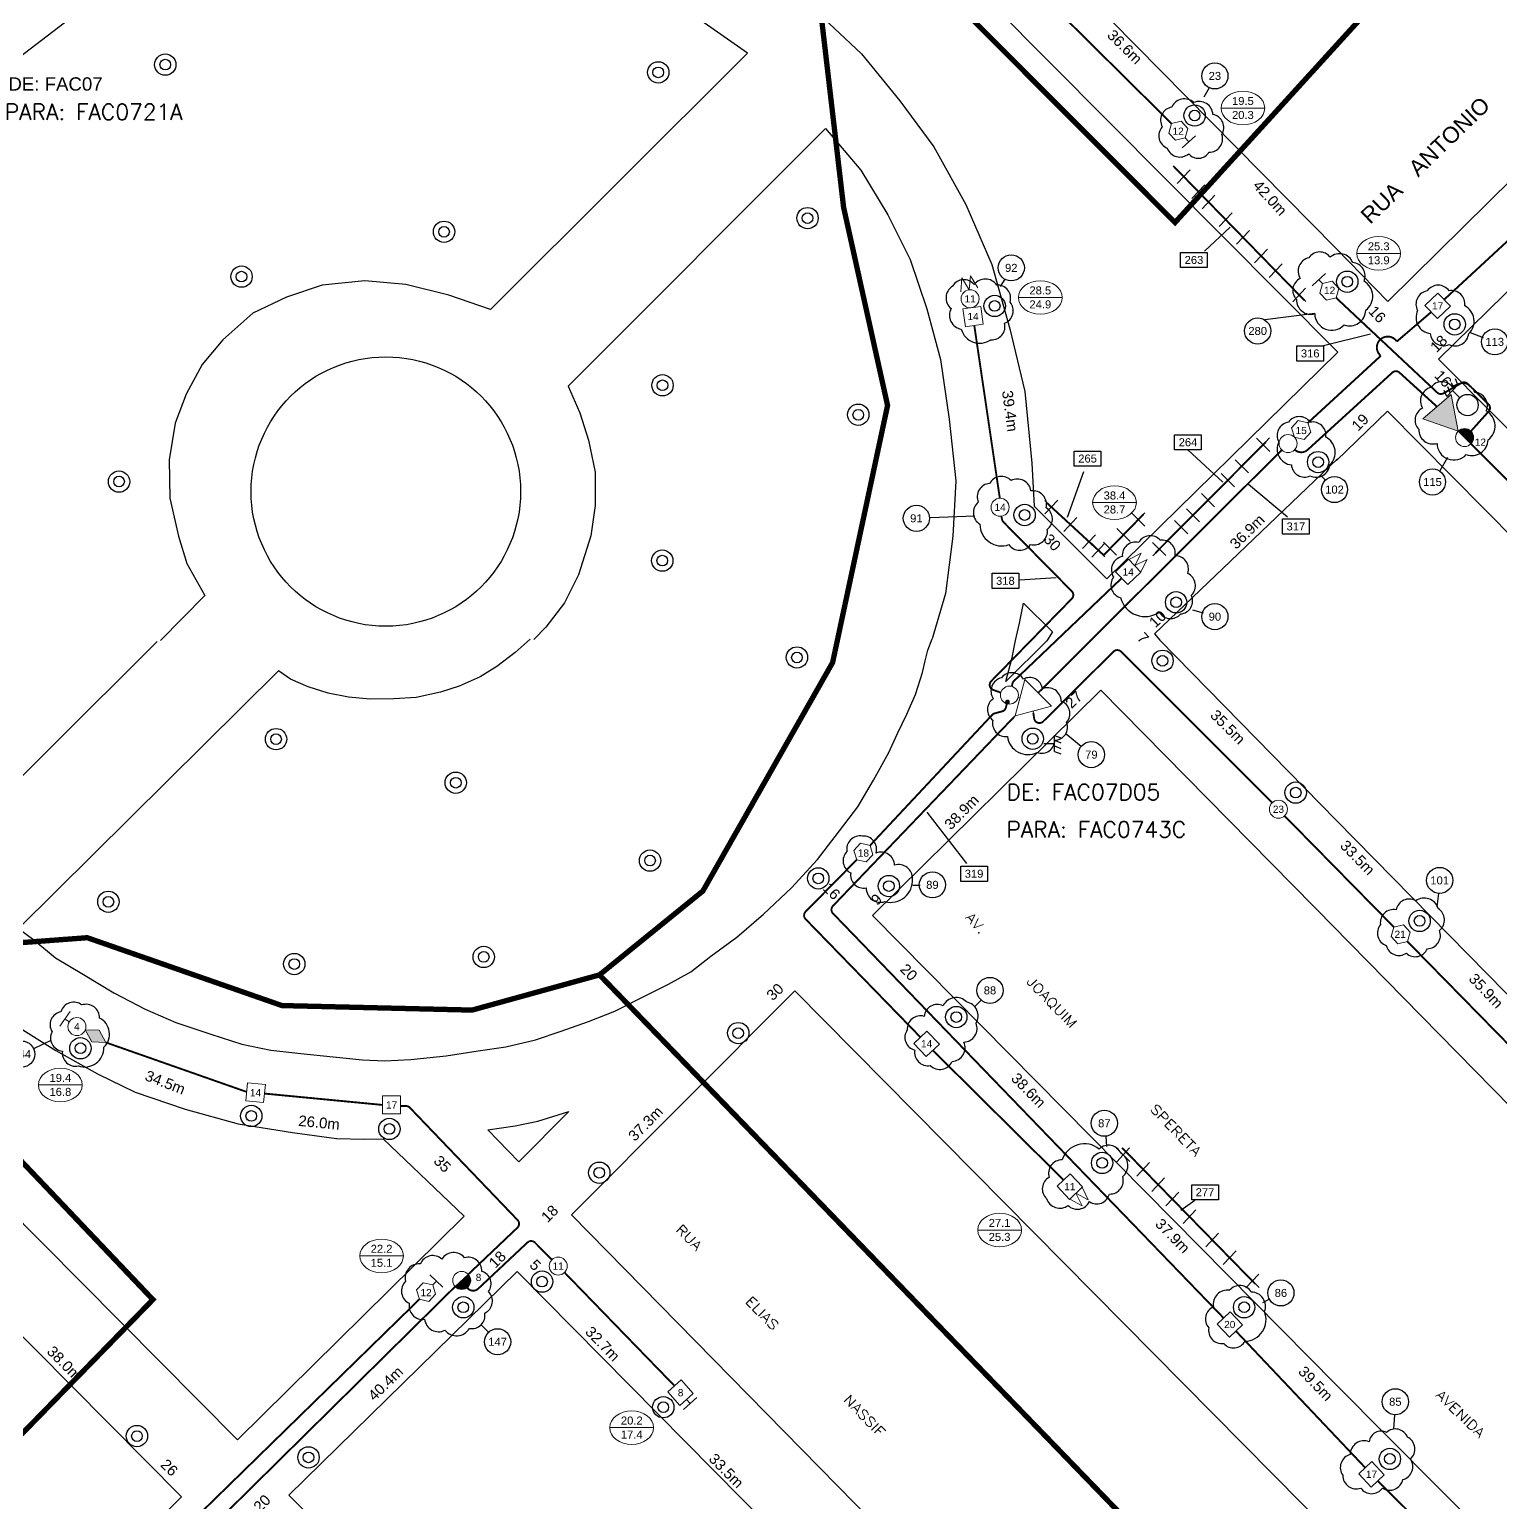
# Model space of a CAD drawing. Header units: inches. Extents: x 246034 to 247769, y 7726337 to 7727523.
# Drawn here: x 246860 to 247135.7, y 7726736.5 to 7727012.6 of the extents above; entities that cross this region are included whole.
import ezdxf
from ezdxf.enums import TextEntityAlignment as Align

# ---------------------------------------------------------------- set-up
doc = ezdxf.new("R2010")
doc.units = ezdxf.units.IN
doc.header["$LTSCALE"] = 6
doc.header["$MEASUREMENT"] = 0
doc.linetypes.add('DASHED', pattern=[0.75, 0.5, -0.25])
doc.linetypes.add('PHANTOMX2', pattern=[5, 2.5, -0.5, 0.5, -0.5, 0.5, -0.5])
for name, color, linetype in [('ALTERAÇÃO', 4, 'Continuous'), ('ANOTACOES', 6, 'Continuous'), ('DISTANCIA', 7, 'Continuous'), ('ELETRONICO', 4, 'Continuous'), ('NET-CBTR', 3, 'DASHED'), ('NET_UPGRADE', 7, 'Continuous'), ('POSTECS', 7, 'Continuous'), ('POSTES', 1, 'Continuous'), ('QUADRAS', 7, 'Continuous'), ('RUAS', 7, 'Continuous'), ('TERRA', 7, 'Continuous')]:
    doc.layers.add(name, color=color, linetype=linetype)
for name, color, linetype, lineweight in [('NET-AMP', 1, 'Continuous', 20), ('NET-SPLT', 1, 'Continuous', 20), ('NET-TAP', 1, 'Continuous', 20), ('NET-TERM', 1, 'Continuous', 20)]:
    doc.layers.add(name, color=color, linetype=linetype, lineweight=lineweight)
for name, color, linetype, lineweight, true_color in [('NET-AMP @ 1', 1, 'Continuous', 20, 0xff0000), ('NET-LIMCEL', 9, 'PHANTOMX2', 50, 0x808080), ('NET-RX', 1, 'Continuous', 20, 0xff0000)]:
    doc.layers.add(name, color=color, linetype=linetype, lineweight=lineweight, true_color=true_color)
doc.styles.add('B', font='SIMPLEX', dxfattribs={"width": 1.2, "height": 1.8})
doc.styles.add('Folhas_CAD', font='arial.ttf')
doc.styles.add('NETAMP', font='arial.ttf', dxfattribs={"height": 2.5})
doc.styles.add('Romans', font='ROMANS.shx', dxfattribs={"height": 3})
doc.styles.get("Standard").update_dxf_attribs({"font": 'arial.ttf'})
doc.dimstyles.get("Standard").update_dxf_attribs({"dimtxt": 0.18, "dimasz": 0.18, "dimexe": 0.18, "dimexo": 0.0625, "dimgap": 0.09, "dimtad": 0, "dimtih": 1, "dimtoh": 1, "dimdec": 4, "dimzin": 0, "dimdsep": 46, "dimtxsty": 'Standard', "dimcen": 0.09, "dimadec": 0, "dimazin": 0, "dimtfac": 1, "dimtdec": 4, "dimtofl": 0, "dimtmove": 0, "dimatfit": 3, "dimfxl": 1, "dimtolj": 1, "dimtzin": 0, "dimarcsym": 0})

# ---------------------------------------------------------------- blocks, each defined once
blk = doc.blocks.new('POSTECS')
at = {"layer": 'POSTES', "linetype": 'ByBlock'}
for radius in [2, 1]:
    blk.add_circle((0, 0), radius, dxfattribs=at)
blk = doc.blocks.new('POSTE')
at = {"layer": 'POSTES', "linetype": 'ByBlock'}
for radius in [2, 1]:
    blk.add_circle((0, 0), radius, dxfattribs=at)
blk = doc.blocks.new('P_MAD')
at = {"layer": 'POSTES', "linetype": 'ByBlock'}
blk.add_circle((0, 0), 2, dxfattribs=at)
at = {"layer": 'POSTES', "flags": 1}
for tag, p in [('POSTE', (0.08, 2.76)), ('ASS', (-0.01, 2.33))]:
    blk.add_attdef(tag, text='', height=0.275, dxfattribs=at).set_placement(p, align=Align.MIDDLE)
blk = doc.blocks.new('P_C_TUB')
at = {"layer": 'POSTES', "linetype": 'ByBlock'}
for radius in [2, 1]:
    blk.add_circle((0, 0), radius, dxfattribs=at)
at = {"layer": 'POSTES', "flags": 1}
for tag, p in [('POSTE', (0.08, 2.76)), ('ASS', (-0.01, 2.33))]:
    blk.add_attdef(tag, text='', height=0.275, dxfattribs=at).set_placement(p, align=Align.MIDDLE)
blk = doc.blocks.new('TERRA')
at = {"layer": 'TERRA', "linetype": 'ByBlock'}
for p, q in [((0, 0), (0, -2.02)), ((-1.5, -2.02), (-1.97, -3.15)), ((-1.5, -2.02), (1.5, -2.02)), ((-0.49, -2.02), (-0.96, -3.15)), ((0.57, -2.02), (0.09, -3.15)), ((1.5, -2.02), (1.03, -3.15))]:
    blk.add_line(p, q, dxfattribs=at)
blk = doc.blocks.new('DC')
h = blk.add_hatch(color=256)
h.dxf.hatch_style = 1
h.paths.add_polyline_path([(3.38, 0), (0, 0, 1)])
blk.add_line((0, 0), (3.38, 0))
blk.add_circle((1.69, 0), 1.69)
at = {"color": 0}
blk.add_attdef('DCVAL', text='', height=1.35, dxfattribs=at).set_placement((3.1, 3.27), align=Align.MIDDLE)
blk = doc.blocks.new('LE')
at = {"layer": 'NET-AMP'}
h = blk.add_hatch(color=256, dxfattribs=at)
h.dxf.hatch_style = 1
h.paths.add_polyline_path([(0, 3.5), (0, -3.5), (6.06, 0)])
blk.add_lwpolyline([(0, 3.5), (0, -3.5), (6.06, 0)], close=True, dxfattribs=at)
blk = doc.blocks.new('TERMINAL')
blk.add_line((-1, 0), (0, 0))
blk.add_lwpolyline([(-1, -1.6875), (-1, 1.6875)])
blk = doc.blocks.new('EQUAL')
h = blk.add_hatch(color=256)
h.dxf.hatch_style = 1
h.paths.add_polyline_path([(2.25, 1.3), (0, 0), (2.25, -1.3), (4.5, 0)])
for points in [[(4.5, 0), (2.25, 1.3), (0, 0)], [(4.5, 0), (2.25, -1.3), (0, 0)]]:
    blk.add_lwpolyline(points)
blk = doc.blocks.new('TAP8')
blk.add_lwpolyline([(0.92, 1.59), (0, 0), (0.92, -1.59), (2.76, -1.59), (3.68, 0), (2.76, 1.59)], close=True)
blk.add_attdef('DBVAL', text='', height=1.35).set_placement((1.77, -0.06), align=Align.MIDDLE)
blk = doc.blocks.new('TAP2')
at = {"color": 0}
blk.add_circle((1.69, 0), 1.69, dxfattribs=at)
blk.add_attdef('DBVAL', text='', height=1.35, dxfattribs=at).set_placement((1.69, 0), align=Align.MIDDLE)
blk = doc.blocks.new('TAP4')
blk.add_lwpolyline([(3.38, -1.69), (0, -1.69), (0, 1.69), (3.38, 1.69)], close=True)
at = {"color": 0}
blk.add_attdef('DBVAL', text='', height=1.35, dxfattribs=at).set_placement((1.69, 0), align=Align.MIDDLE)
blk = doc.blocks.new('RX')
h = blk.add_hatch(color=256)
h.dxf.hatch_style = 1
h.paths.add_polyline_path([(2.2, 0.65), (2.35, 0.5), (2.55, 1.01), (2.04, 0.81)])
h.paths.add_polyline_path([(3.15, 0.45), (2.65, 0.26), (2.8, 0.1), (2.95, -0.05)])
for p, q in [((1.1, -0.44), (2.2, 0.65)), ((1.7, -0.99), (2.8, 0.1)), ((2.55, 1.01), (2.04, 0.81)), ((2.04, 0.81), (2.2, 0.65)), ((2.35, 0.5), (2.2, 0.65)), ((2.55, 1.01), (2.35, 0.5)), ((3.15, 0.45), (2.65, 0.26)), ((2.65, 0.26), (2.8, 0.1)), ((2.95, -0.05), (2.8, 0.1)), ((3.15, 0.45), (2.95, -0.05)), ((3.75, -1.5), (3.75, 1.5)), ((6.35, 0), (3.75, 1.5)), ((6.35, 0), (3.75, -1.5))]:
    blk.add_line(p, q)
blk.add_lwpolyline([(0, -2.25), (7.5, -2.25), (7.5, 2.25), (0, 2.25)], close=True)
for centre, radius in [((0, 1.34), 0.139), ((2.25, 0), 1.5), ((7.5, 1.34), 0.139), ((0, -1.34), 0.139), ((1.41, -2.25), 0.139), ((6.09, -2.25), 0.139), ((7.5, -1.34), 0.139)]:
    blk.add_circle(centre, radius)
at = {"style": 'NETAMP'}
blk.add_attdef('RXNAME', (1.82, 7.04), '', height=2.5, dxfattribs=at)
blk = doc.blocks.new('AMP3')
for p, q in [((3.1, 1.71), (3.3, 2.03)), ((0, 0), (-0.33, 0)), ((3.1, -1.71), (3.3, -2.03)), ((6.06, 0), (6.38, 0))]:
    blk.add_line(p, q)
blk.add_lwpolyline([(0, 3.5), (0, -3.5), (6.06, 0)], close=True)
blk = doc.blocks.new('HI-LOW')
blk.add_lwpolyline([(-4.1, 0), (4.1, 0)])
blk.add_ellipse((0, 0), major_axis=(4.1, 0), ratio=0.768293)
for tag, p in [('END-HI', (0, 1.33)), ('END-LO', (0, -1.29))]:
    blk.add_attdef(tag, text='', height=1.5).set_placement(p, align=Align.MIDDLE_CENTER)
blk = doc.blocks.new('CX_CodUpgrade')
blk.add_circle((-0.13, 0.04), 2.45)
at = {"color": 1, "flags": 1}
for tag, p in [('RETIRAR1', (4.74, 11.47)), ('NOVO1', (28.33, 11.47)), ('RETIRAR2', (4.74, 7.94)), ('NOVO2', (28.33, 7.94)), ('RETIRAR3', (4.74, 4.42)), ('NOVO3', (28.33, 4.42)), ('RETIRAR4', (4.74, 0.89)), ('NOVO4', (28.33, 0.9)), ('RETIRAR5', (4.74, -2.63)), ('NOVO5', (28.33, -2.63)), ('RETIRAR6', (4.74, -6.15)), ('NOVO6', (28.33, -6.15)), ('RETIRAR7', (4.74, -9.68)), ('NOVO7', (28.33, -9.68)), ('RETIRAR8', (4.74, -13.2)), ('NOVO8', (28.33, -13.2)), ('RETIRAR9', (4.74, -16.73)), ('NOVO9', (28.33, -16.73))]:
    blk.add_attdef(tag, p, '', height=1.5, dxfattribs=at)
at = {"color": 7, "flags": 1}
for tag, p in [('ANTIGO1', (17.16, 11.46)), ('ANTIGO2', (17.16, 7.94)), ('ANTIGO3', (17.16, 4.41)), ('ANTIGO4', (17.16, 0.89)), ('ANTIGO5', (17.16, -2.63)), ('ANTIGO6', (17.16, -6.16)), ('ANTIGO7', (17.16, -9.68)), ('ANTIGO8', (17.16, -13.21)), ('ANTIGO9', (17.16, -16.73))]:
    blk.add_attdef(tag, p, '', height=1.5, dxfattribs=at)
at = {"color": 1}
blk.add_attdef('CODIGO', text='', height=1.5, dxfattribs=at).set_placement((-0.13, 0.04), align=Align.MIDDLE_CENTER)
blk = doc.blocks.new('3WAY')
h = blk.add_hatch(color=256)
h.dxf.hatch_style = 1
edge = h.paths.add_edge_path()
edge.add_arc((3.025, 0), 0.35, 0, 360)
for centre, radius in [((1.6875, 0), 1.6875), ((3.025, 0), 0.35)]:
    blk.add_circle(centre, radius)
blk = doc.blocks.new('CARGA')
for p, q in [((-2.5, 0.81), (0, 1.62)), ((-2.5, 0.81), (0, 0)), ((-2.5, -0.81), (0, 0)), ((-2.5, -0.81), (0, -1.62))]:
    blk.add_line(p, q)
blk = doc.blocks.new('2WAY')
blk.add_circle((1.6875, 0), 1.6875)
blk = doc.blocks.new('CX_CodUpgradeCabo')
blk.add_lwpolyline([(-2.63, 1.45), (2.37, 1.45), (2.37, -1.4), (-2.63, -1.4)], close=True)
at = {"color": 1}
blk.add_attdef('CODIGO', text='', height=1.5, dxfattribs=at).set_placement((-0.13, 0.04), align=Align.MIDDLE_CENTER)
at = {"color": 1, "style": 'Folhas_CAD', "flags": 1}
for tag, p in [('SERVICO', (5.97, 0.89)), ('TIPO', (17.92, 0.89)), ('COMP', (25.22, 0.89))]:
    blk.add_attdef(tag, p, '', height=1.5, dxfattribs=at)
blk = doc.blocks.new('EXCLUIR_CABOdwg')
at = {"layer": 'ANOTACOES', "color": 4}
for points in [[(-1.24, 1.23), (1.24, -1.23)], [(-1.2, -1.28), (1.21, 1.29)]]:
    blk.add_lwpolyline(points, dxfattribs=at)

msp = doc.modelspace()

# ---------------------------------------------------------------- linework, layer by layer
at = {"layer": 'NET-CBTR', "const_width": 0.35}
for points in [[(247050.8, 7727018.02), (247074.08, 7726994.96)], [(247074.38, 7726987.05), (247098.99, 7726961.82)], [(247125.16, 7726961.98), (247150.86, 7726985.74)], [(247041.89, 7726924.71), (247037.1, 7726957.13)], [(247091.75, 7726935.29), (247071.02, 7726914.46)], [(247130.18, 7726934.93), (247147.17, 7726917.93)], [(247094.73, 7726933.79), (247049.07, 7726888.26)], [(247068.82, 7726921.74), (247061.35, 7726914.07), (247050.68, 7726923.89)], [(247115.75, 7726844.34), (247095.24, 7726865.2)], [(247141.7, 7726817.75), (247118.26, 7726841.66)], [(246900.72, 7726813.46), (246874.33, 7726822.73)], [(247029.32, 7726821.25), (247053.84, 7726796.93)], [(246926.21, 7726811.01), (246904.08, 7726813.14)], [(247064.79, 7726802.99), (247089.75, 7726777.46)], [(246980.94, 7726758.33), (246960.31, 7726779.6)], [(246860.98, 7726699.1), (246939.8, 7726776.95)], [(246933.11, 7726774.58), (246879.22, 7726721.95)], [(247086.13, 7726768.62), (247110.38, 7726742.99)], [(247112.7, 7726740.54), (247137.47, 7726715.92)]]:
    msp.add_lwpolyline(points, dxfattribs=at)
for points in [[(247130.18, 7726937.32), (247133.49, 7726941.01, 0.401237), (247133.45, 7726942.39), (247129.58, 7726946.19, 0.336826), (247128.38, 7726946.34), (247125.05, 7726944.41, -0.330555), (247123.86, 7726944.55), (247104.91, 7726962.32)], [(247123.82, 7726941.9), (247116.78, 7726948.3, 0.378714), (247115.46, 7726948.31), (247099.51, 7726933.76, -0.384327), (247097.13, 7726933.87, -5.137066)], [(247042.06, 7726888.3), (247040.65, 7726888.81, -0.545597), (247040.27, 7726890.45), (247055.38, 7726905.91, 0.40908), (247055.37, 7726907.31), (247042.57, 7726920.27, -0.146134), (247042.3, 7726920.77), (247042.18, 7726921.37)], [(247044.15, 7726889.45), (247044.24, 7726889.94, -0.158244), (247044.53, 7726890.49), (247064.73, 7726909.76)], [(247015.07, 7726856.97), (247005.48, 7726847.23, 0.400762), (247005.48, 7726845.85), (247027.01, 7726823.7)], [(246942.27, 7726779.25), (246951.48, 7726788, 0.415437), (246951.52, 7726789.42), (246931.32, 7726810.5, 0.207547), (246930.59, 7726810.81), (246929.58, 7726810.8)], [(246957.93, 7726782), (246954.75, 7726785.22, 0.400291), (246953.37, 7726785.23), (246944.18, 7726776.61, -0.468908), (246942.06, 7726776.76, -2.544559)]]:
    msp.add_lwpolyline(points, format="xyb", dxfattribs=at)
at = {"layer": 'NET-CBTR'}
for points in [[(247122.73, 7726959.64, 0.35, 0.35, 0), (247116.29, 7726954.13, 0.35, 0.35, 1.159826), (247113.28, 7726951.44, 0.35, 0.35, 0), (247113.28, 7726951.44, 0.35, 0.35, 0), (247099.62, 7726938.87, 0, 0, 0)], [(247092.93, 7726867.66, 0.35, 0.35, 0), (247064.6, 7726895.99, 0.35, 0.35, 0.413328), (247063.19, 7726895.99, 0.35, 0.35, 0), (247050.02, 7726882.9, 0.35, 0.35, -0.615686), (247048.32, 7726883.46, 0.35, 0.35, 0), (247048.17, 7726884.49, 0.35, 0.35, 0), (247048.17, 7726884.49, 0, 0, 0)], [(247043.21, 7726886.21, 0.35, 0.35, 0), (247043.02, 7726885.49, 0.35, 0.35, -0.269376), (247042.3, 7726884.78, 0.35, 0.35, 0), (247040.94, 7726884.42, 0.35, 0.35, 0.141988), (247040.46, 7726884.14, 0.35, 0.35, 0), (247017.58, 7726859.67, 0, 0, 0)], [(247044.56, 7726883.75, 0.35, 0.35, 0), (247010.6, 7726848.3, 0.35, 0.35, 0.402794), (247010.61, 7726846.92, 0.35, 0.35, 0), (247083.82, 7726771.07, 0, 0, 0)]]:
    msp.add_lwpolyline(points, format="xyseb", dxfattribs=at)
at = {"layer": 'NET-LIMCEL', "const_width": 1}
for points in [[(247229.54, 7727071.21), (247206.4, 7727046.62), (247193.97, 7727036.86), (247096.02, 7727130.93), (247052.51, 7727088.33), (247116.45, 7727022.28), (247074.72, 7726976.43), (247004.75, 7727046.54), (246969.51, 7727018.43), (246928.96, 7727025.53), (246883.39, 7727015.47), (246853, 7727048.79), (246817.1, 7727015.92), (246699.87, 7727128.64), (246553, 7727281.82)], [(247271.73, 7726520.01), (246966.86, 7726835.39), (246986.23, 7726851.1), (247010.55, 7726893.94), (247020.85, 7726942.14), (247012.61, 7726979.27), (247004.75, 7727046.54)], [(246966.86, 7726835.39), (246942.98, 7726828.79), (246907.35, 7726829.64), (246870.87, 7726842.36), (246853.9, 7726841.09), (246835.66, 7726824.55), (246883.17, 7726774.52), (246847.12, 7726737.55), (246794.94, 7726785.46), (246747.81, 7726740.04), (246681.88, 7726798.51), (246659.47, 7726781.62), (246634.04, 7726801.03), (246625.71, 7726792.49), (246591.39, 7726790.04), (246539.07, 7726738.2), (246568.11, 7726705.13), (246553.91, 7726693.7), (246523.22, 7726714.22), (246513.62, 7726706.42)]]:
    msp.add_lwpolyline(points, dxfattribs=at)
at = {"layer": 'NET_UPGRADE'}
for points in [[(247081.08, 7726989.62, 0.520567), (247081.08, 7726989.62, 0.520567), (247083.51, 7726992.9, 0.520567), (247081.82, 7726996.69, 0.520567), (247078.23, 7726998.91, 0.520567), (247074.12, 7726998.06, 0.520567), (247072.32, 7726994.37, 0.520567), (247073.27, 7726990.36, 0.520567), (247077.28, 7726989.31, 0.520567), (247081.08, 7726989.62)], [(247110.48, 7726960, 0.520567), (247110.48, 7726960, 0.542134), (247110.14, 7726965.43, 0.520567), (247108.02, 7726968.92, 0.520567), (247103.8, 7726969.91, 0.520567), (247099.79, 7726969.82, 0.520567), (247098.19, 7726965.94, 0.520567), (247097.51, 7726961.98, 0.520567), (247100.91, 7726959.35, 0.678325), (247106.39, 7726957.24, 0.505094), (247110.48, 7726960)], [(247040.19, 7726954.45, 0.520567), (247040.19, 7726954.45, 0.520567), (247042.77, 7726957.55, 0.520567), (247043.8, 7726961.51, 0.520567), (247041.31, 7726964.7, 0.520567), (247037.09, 7726964.78, 0.520567), (247033.04, 7726964.52, 0.520567), (247032.78, 7726960.3, 0.520567), (247034.67, 7726956.43, 0.520567), (247040.19, 7726954.45)], [(247129.01, 7726960.81, 0.520567), (247129.01, 7726960.81, 0.520567), (247126.07, 7726963.62, 0.520567), (247122, 7726963.62, 0.520567), (247120.19, 7726959.93, 0.520567), (247122.56, 7726955.62, 0.520567), (247126.07, 7726953.55, 0.520567), (247129.76, 7726955.62, 0.520567), (247129.01, 7726960.81)], [(247133.4, 7726935.67, 0.520567), (247133.4, 7726935.67, 0.542134), (247133.05, 7726941.1, 0.520567), (247130.94, 7726944.59, 0.520567), (247126.71, 7726945.59, 0.520567), (247122.7, 7726945.5, 0.520567), (247121.11, 7726941.62, 0.520567), (247120.42, 7726937.66, 0.520567), (247123.83, 7726935.03, 0.678325), (247129.3, 7726932.92, 0.505094), (247133.4, 7726935.67)], [(247102.98, 7726936.18, 0.520567), (247102.98, 7726936.18, 0.520567), (247100.04, 7726938.99, 0.520567), (247095.97, 7726938.99, 0.520567), (247094.16, 7726935.3, 0.520567), (247096.53, 7726930.99, 0.520567), (247100.04, 7726928.93, 0.520567), (247103.73, 7726930.99, 0.520567), (247102.98, 7726936.18)], [(247043.58, 7726916.05, 0.520567), (247043.58, 7726916.05, 0.520567), (247047.61, 7726916.05, 0.520567), (247050.79, 7726918.91, 0.520567), (247050.58, 7726922.95, 0.520567), (247047.71, 7726926.13, 0.520567), (247044, 7726928.04, 0.520567), (247039.97, 7726927.51, 0.520567), (247037.85, 7726924.01, 0.520567), (247038.16, 7726919.87, 0.520567), (247043.58, 7726916.05)], [(247071.76, 7726903.4, 0.520567), (247071.76, 7726903.4, 0.520567), (247075.78, 7726903.05, 0.520567), (247077.79, 7726906.55, 0.520567), (247077.09, 7726910.66, 0.520567), (247074.73, 7726913.98, 0.520567), (247071.93, 7726916.87, 0.520567), (247067.91, 7726916.43, 0.520567), (247064.85, 7726913.81, 0.520567), (247063.18, 7726909.96, 0.520567), (247064.5, 7726906.11, 0.520567), (247071.76, 7726903.4)], [(247048.86, 7726877.09, 0.520567), (247048.86, 7726877.09, 0.520567), (247052.19, 7726879.39, 0.520567), (247054.41, 7726882.72, 0.520567), (247053.38, 7726886.73, 0.520567), (247049.88, 7726889.04, 0.520567), (247046.3, 7726890.83, 0.520567), (247042.2, 7726891.09, 0.520567), (247040.66, 7726887.16, 0.520567), (247040.58, 7726883.15, 0.520567), (247043.31, 7726880.08, 0.520567), (247048.86, 7726877.09)], [(247025.51, 7726853.39, 0.520567), (247025.51, 7726853.39, 0.520567), (247022.17, 7726855.94, 0.520567), (247018.7, 7726858.22, 0.520567), (247016.14, 7726861.41, 0.520567), (247013.23, 7726858.5, 0.520567), (247013.94, 7726854.53, 0.520567), (247016.85, 7726851.69, 0.520567), (247020.33, 7726849.13, 0.520567), (247025.51, 7726853.39)], [(247119.84, 7726849.26, 0.520567), (247119.84, 7726849.26, 0.520567), (247116.15, 7726847.58, 0.520567), (247113.22, 7726844.82, 0.520567), (247114.31, 7726840.89, 0.520567), (247118.08, 7726839.46, 0.520567), (247122.01, 7726840.3, 0.520567), (247124.28, 7726843.73, 0.520567), (247124.02, 7726847.83, 0.520567), (247119.84, 7726849.26)], [(246873.16, 7726827.28, 0.520567), (246873.16, 7726827.28, 0.520567), (246869.87, 7726829.75, 0.520567), (246865.91, 7726828.48, 0.520567), (246864.26, 7726824.74, 0.520567), (246866.21, 7726821.08, 0.520567), (246869.2, 7726818.31, 0.520567), (246873.99, 7726821.83, 0.520567), (246873.16, 7726827.28)], [(247031.26, 7726829.6, 0.520567), (247031.26, 7726829.6, 0.520567), (247027.71, 7726827.62, 0.520567), (247024.52, 7726825.06, 0.520567), (247025.94, 7726821.3, 0.520567), (247028.85, 7726818.39, 0.520567), (247032.96, 7726819.17, 0.520567), (247035.16, 7726822.79, 0.520567), (247037.43, 7726826.34, 0.520567), (247035.66, 7726830.31, 0.520567), (247031.26, 7726829.6)], [(247053.56, 7726800.7, 0.520567), (247053.56, 7726800.7, 0.520567), (247051.14, 7726797.43, 0.520567), (247050.65, 7726793.46, 0.520567), (247054.69, 7726792.18, 0.520567), (247058.67, 7726792.89, 0.520567), (247062.43, 7726794.31, 0.520567), (247064.91, 7726797.58, 0.520567), (247064.56, 7726801.97, 0.520567), (247060.51, 7726802.75, 0.520567), (247053.56, 7726800.7)], [(246942.49, 7726769.11, 0.520567), (246942.49, 7726769.11, 0.520567), (246945.37, 7726771.99, 0.520567), (246946.06, 7726776.02, 0.520567), (246944.79, 7726779.81, 0.520567), (246941.57, 7726782.35, 0.520567), (246937.31, 7726782.12, 0.520567), (246933.28, 7726781.2, 0.520567), (246930.52, 7726777.97, 0.520567), (246931.21, 7726773.83, 0.520567), (246934.09, 7726770.84, 0.520567), (246937.89, 7726768.77, 0.520567), (246942.49, 7726769.11)], [(247091.49, 7726772.28, 0.520567), (247091.49, 7726772.28, 0.520567), (247089.02, 7726775.94, 0.520567), (247084.95, 7726776.26, 0.520567), (247081.93, 7726773.15, 0.520567), (247081.05, 7726769.25, 0.520567), (247083.84, 7726766.3, 0.520567), (247087.82, 7726766.7, 0.520567), (247091.49, 7726772.28)], [(247111.11, 7726747.87, 0.520567), (247111.11, 7726747.87, 0.520567), (247107.53, 7726745.48, 0.520567), (247106.17, 7726741.58, 0.520567), (247109.52, 7726739.19, 0.520567), (247113.58, 7726739.19, 0.520567), (247117.41, 7726740.78, 0.520567), (247118.84, 7726744.61, 0.520567), (247118.29, 7726748.75, 0.520567), (247114.38, 7726749.63, 0.520567), (247111.11, 7726747.87)]]:
    msp.add_lwpolyline(points, format="xyb", close=True, dxfattribs=at)
at = {"layer": 'QUADRAS'}
for points in [[(247104.83, 7726971.59), (246964.52, 7727113.96), (247007.17, 7727156.5), (247105.25, 7727057.25)], [(246926.03, 7727047.42), (246911.64, 7727061.58), (246954.29, 7727104.05), (247105.26, 7726952.14), (247061.92, 7726909.65)], [(246926.03, 7727047.42), (246934.19, 7727047.13), (246947.12, 7727045.86), (246955.96, 7727043.65), (246968.71, 7727039.74), (246978.15, 7727035.66), (246989.28, 7727029.71), (246998.21, 7727023.59), (247005.86, 7727017.55), (247015.98, 7727008.03), (247023.12, 7726999.27), (247029.5, 7726990.6), (247035.53, 7726979.8), (247040.38, 7726968.58), (247043.78, 7726956.51), (247046.59, 7726944.77), (247047.86, 7726931.34), (247048.3, 7726923.23)], [(246994.6, 7727008.16), (246984.01, 7727015.59), (246972.96, 7727021.97), (246958.59, 7727027.41), (246946.78, 7727030.22), (246936.91, 7727031.92), (246922.63, 7727032.34), (246908.94, 7727030.98), (246892.71, 7727026.73), (246881.57, 7727022.48), (246868.65, 7727015.42), (246857, 7727006.5), (246846.12, 7726996.04), (246837.53, 7726983.97), (246828.86, 7726969), (246824.86, 7726956.76), (246822.06, 7726946.31), (246820.1, 7726932.45), (246820.02, 7726918.59), (246821.97, 7726905.24), (246823.34, 7726898.21)], [(246994.6, 7727008.16), (246946.43, 7726960.15)], [(247009.24, 7726994.03), (246960.97, 7726945.72)], [(247009.24, 7726994.03), (247015.81, 7726986.26), (247020.91, 7726977.85), (247025.08, 7726969.51), (247028.22, 7726960.25), (247030.77, 7726950.73), (247032.39, 7726939.59), (247033.66, 7726928.03), (247033.07, 7726917.65), (247031.71, 7726906.86), (247029.22, 7726898.38)], [(246946.43, 7726960.15), (246938.62, 7726962.84), (246930.54, 7726964.84), (246922.89, 7726965.52), (246914.89, 7726964.67), (246908.18, 7726962.46), (246901.92, 7726959.44), (246896.28, 7726954.46), (246892.38, 7726949.79), (246889.39, 7726944.25), (246887.32, 7726938.8), (246886.21, 7726931.96), (246886.36, 7726924.74), (246887.99, 7726917.61), (246889.53, 7726912.5), (246892.87, 7726906.5)], [(246960.97, 7726945.72), (246963.19, 7726940.73), (246964.78, 7726935.62), (246966.03, 7726929.65), (246966.03, 7726923.39), (246965.21, 7726917.7), (246962.95, 7726910.38), (246960.3, 7726905.13), (246956.78, 7726900.6), (246954.57, 7726898.24)], [(247105.2, 7726932.1), (247070.87, 7726899.34), (247071.87, 7726898.15)], [(247061.92, 7726909.65), (247048.3, 7726923.23)], [(246892.87, 7726906.5), (246884.59, 7726898.09)], [(247044.82, 7726898.06), (247045.58, 7726901.34), (247046.31, 7726905.06), (247051.73, 7726899.72), (247050.7, 7726898.02)], [(246823.34, 7726898.21), (246824.25, 7726894.39), (246826.39, 7726887.61), (246829.1, 7726881.3), (246832.42, 7726874.82), (246835.28, 7726869.94), (246838.59, 7726864.79), (246842.08, 7726860.31), (246843.94, 7726858.04), (246883.99, 7726897.89)], [(246953.9, 7726898.32), (246951.05, 7726895.82), (246947.6, 7726893.19), (246944.5, 7726891.29), (246940.57, 7726889.53), (246937.05, 7726888.38), (246932.52, 7726887.38), (246928.34, 7726887.15), (246923.88, 7726887.05), (246919.85, 7726887.47), (246916, 7726888.17), (246912.29, 7726889.4), (246908.93, 7726890.82), (246906.68, 7726892.4), (246857.98, 7726844.11), (246860.86, 7726841.95), (246864.9, 7726838.6), (246870.14, 7726835.45), (246875.87, 7726832.03), (246881.69, 7726828.95), (246887.47, 7726826.48), (246894.04, 7726824.28), (246899.85, 7726822.4), (246905.3, 7726821.26), (246910.89, 7726820.68), (246916.97, 7726820.01), (246922.43, 7726819.49), (246926.66, 7726819.26), (246931.51, 7726819.54), (246938.1, 7726820.24), (246944.15, 7726821.15), (246949.28, 7726821.9), (246954.89, 7726823.23), (246959.69, 7726824.83), (246964.82, 7726826.66), (246969.72, 7726828.57), (246975.92, 7726831.7), (246979.77, 7726833.65), (246984, 7726835.98), (246987.7, 7726838.88), (246992.6, 7726842.49), (246997.57, 7726846.75), (247002.82, 7726851.73), (247007.71, 7726857.03), (247011.04, 7726861.34), (247015.28, 7726866.9), (247018.23, 7726871.9), (247021.07, 7726877.06), (247022.71, 7726880.64), (247024.46, 7726884.24), (247026.08, 7726887.97), (247027.42, 7726892.07), (247027.92, 7726894.25), (247028.42, 7726896.25), (247029.22, 7726898.38)], [(247104.97, 7726864.36), (247071.87, 7726898.15)], [(247104.97, 7726864.36), (247224.69, 7726742.46), (247267.99, 7726785.16), (247157.07, 7726898.22)], [(247050.7, 7726898.02), (247043.01, 7726890.38), (247044.2, 7726894.88), (247044.82, 7726898.06)], [(246888.51, 7726737.52), (246846.21, 7726695.64), (246695.57, 7726847.61), (246737.92, 7726889.54), (246888.51, 7726737.52)], [(247104.91, 7726758.56), (247018.02, 7726846.53), (247060.82, 7726888.79), (247104.81, 7726844.09)], [(246857.29, 7726826.01), (246864.98, 7726821.19), (246872.8, 7726816.84), (246879.86, 7726813.41), (246889.2, 7726810.19), (246899.15, 7726807.44), (246909.34, 7726805.87), (246917.55, 7726804.7), (246922.76, 7726804.57), (246926.34, 7726804.68), (246941.53, 7726790.14), (246899.03, 7726748.21), (246789.59, 7726858.57)], [(247104.19, 7726844.7), (247214.61, 7726732.18), (247172.02, 7726691.02), (247104.91, 7726758.56)], [(247104.34, 7726644.91), (246961.6, 7726790.38), (247003.5, 7726832.41), (247104.25, 7726730.5)], [(246951.77, 7726800.36), (246945.93, 7726806.34), (246951.04, 7726807.09), (246955.32, 7726807.97), (246961.14, 7726809.75), (246951.77, 7726800.36)], [(247104.01, 7726625.39), (247061.25, 7726584.11), (246908.64, 7726737.83), (246951.46, 7726779.79), (247104.01, 7726625.39)]]:
    msp.add_lwpolyline(points, dxfattribs=at)
at = {"layer": 'QUADRAS', "linetype": 'ByBlock'}
for points in [[(247104.83, 7726971.59), (247114.63, 7726961.61), (247156.96, 7727003.41), (247105.25, 7727057.25)], [(247176.51, 7726898.06), (247124.11, 7726950.83), (247167.32, 7726993.18), (247260.91, 7726898.22)], [(247156.93, 7726898.19), (247114.56, 7726941.05), (247105.01, 7726931.79)]]:
    msp.add_lwpolyline(points, dxfattribs=at)
at = {"layer": 'QUADRAS'}
msp.add_circle((246926.82, 7726926), 25.25, dxfattribs=at)

# ---------------------------------------------------------------- block references
at = {"layer": 'ALTERAÇÃO'}
for p in [(247076.35, 7726985.02), (247079.07, 7726982.23), (247080.98, 7726980.27), (247084.22, 7726976.95), (247087.46, 7726973.63), (247090.84, 7726970.17), (247093.57, 7726967.38), (247097.98, 7726962.85), (247091.23, 7726934.76), (247087.22, 7726930.73), (247084.62, 7726928.12), (247051.55, 7726923.08), (247080.9, 7726924.39), (247055.11, 7726919.81), (247067.84, 7726920.73), (247075.85, 7726919.31), (247078.08, 7726921.55), (247058.6, 7726916.59), (247065.05, 7726917.86), (247060.34, 7726915), (247062.54, 7726915.29), (247071.76, 7726915.21), (247065, 7726801.65), (247068.75, 7726798.93), (247071.56, 7726796.05), (247074.21, 7726793.35), (247077.43, 7726790.06), (247081.68, 7726785.71), (247084.97, 7726782.35), (247089.22, 7726778)]:
    msp.add_blockref('EXCLUIR_CABOdwg', p, dxfattribs=at)
at = {"layer": 'ELETRONICO'}
for p, rotation in [((247128.15, 7726943.51), 225.9212219829922), ((247050.14, 7726878.79), 90)]:
    msp.add_blockref('TERRA', p, dxfattribs=dict(at, rotation=rotation))
at = {"layer": 'NET-AMP'}
for name, p, rotation in [('LE', (247123.82, 7726941.9), 310.9504779445919), ('AMP3', (247049.07, 7726888.26), 225.0048513262495)]:
    msp.add_blockref(name, p, dxfattribs=dict(at, rotation=rotation))
at = {"layer": 'NET-RX'}
ref = msp.add_blockref('RX', (246832.46, 7727020.29), dxfattribs=dict(at, rotation=313.9640277479764))
ref.add_attrib('RXNAME', 'DE: FAC07', (246856.09, 7727001.15), dxfattribs={"layer": '0', "height": 2.5})
at = {"layer": 'NET-SPLT'}
for name, p, rotation in [('2WAY', (247097.11, 7726936.18), 225.0048513262495), ('3WAY', (247044.15, 7726889.45), 253.8574443742186)]:
    msp.add_blockref(name, p, dxfattribs=dict(at, rotation=rotation))
ref = msp.add_blockref('DC', (247130.18, 7726934.93), dxfattribs=dict(at, rotation=134.9738662039394))
ref.add_attrib('DCVAL', '12', dxfattribs={"layer": '0', "color": 0, "height": 1.35}).set_placement((247131.95, 7726935.26), align=Align.MIDDLE)
ref = msp.add_blockref('DC', (246939.8, 7726776.95), dxfattribs=dict(at, rotation=43.00142416598991))
ref.add_attrib('DCVAL', '8', dxfattribs={"layer": '0', "color": 0, "height": 1.35}).set_placement((246944.19, 7726778.68), align=Align.MIDDLE)
at = {"layer": 'NET-TAP'}
ref = msp.add_blockref('TAP8', (247073.56, 7726993.2), dxfattribs=dict(at, rotation=13.75702866269316))
ref.add_attrib('DBVAL', '12', dxfattribs={"layer": '0', "height": 1.35}).set_placement((247075.3, 7726993.56), align=Align.MIDDLE)
ref = msp.add_blockref('TAP8', (247105.42, 7726964.09), dxfattribs=dict(at, rotation=193.7570286626932))
ref.add_attrib('DBVAL', '12', dxfattribs={"layer": '0', "height": 1.35}).set_placement((247103.69, 7726963.72), align=Align.MIDDLE)
for name, p, values in [('TAP2', (247034.63, 7726962.13), {'DBVAL': '11'}), ('TAP2', (247092.41, 7726866.44), {'DBVAL': '23'}), ('TAP2', (246867.24, 7726825.7), {'DBVAL': '4'}), ('TAP4', (246926.21, 7726811.01), {'DBVAL': '17'}), ('TAP2', (246957.43, 7726780.8), {'DBVAL': '11'})]:
    msp.add_blockref(name, p, dxfattribs=at).add_auto_attribs(values)
ref = msp.add_blockref('TAP4', (247122.73, 7726959.64), dxfattribs=dict(at, rotation=44.00915379232646))
ref.add_attrib('DBVAL', '17', dxfattribs={"layer": '0', "color": 0, "height": 1.35}).set_placement((247123.94, 7726960.81), align=Align.MIDDLE)
ref = msp.add_blockref('TAP4', (247035.2, 7726958.55), dxfattribs=dict(at, rotation=8.360424740735619))
ref.add_attrib('DBVAL', '14', dxfattribs={"layer": '0', "color": 0, "height": 1.35}).set_placement((247036.87, 7726958.8), align=Align.MIDDLE)
ref = msp.add_blockref('TAP8', (247097.11, 7726936.18), dxfattribs=dict(at, rotation=47.06615982016679))
ref.add_attrib('DBVAL', '15', dxfattribs={"layer": '0', "height": 1.35}).set_placement((247098.36, 7726937.43), align=Align.MIDDLE)
ref = msp.add_blockref('TAP2', (247042.18, 7726921.37), dxfattribs=dict(at, rotation=98.15164634380638))
ref.add_attrib('DBVAL', '14', dxfattribs={"layer": '0', "color": 0, "height": 1.35}).set_placement((247041.94, 7726923.04), align=Align.MIDDLE)
ref = msp.add_blockref('TAP4', (247064.73, 7726909.76), dxfattribs=dict(at, rotation=44.00915379232649))
ref.add_attrib('DBVAL', '14', dxfattribs={"layer": '0', "color": 0, "height": 1.35}).set_placement((247065.94, 7726910.93), align=Align.MIDDLE)
ref = msp.add_blockref('TAP8', (247015.07, 7726856.97), dxfattribs=dict(at, rotation=47.06615982016679))
ref.add_attrib('DBVAL', '18', dxfattribs={"layer": '0', "height": 1.35}).set_placement((247016.32, 7726858.23), align=Align.MIDDLE)
ref = msp.add_blockref('TAP8', (247115.75, 7726844.34), dxfattribs=dict(at, rotation=313.0808060556109))
ref.add_attrib('DBVAL', '21', dxfattribs={"layer": '0', "height": 1.35}).set_placement((247116.91, 7726843.01), align=Align.MIDDLE)
ref = msp.add_blockref('TAP4', (247027.01, 7726823.7), dxfattribs=dict(at, rotation=313.3827267101965))
ref.add_attrib('DBVAL', '14', dxfattribs={"layer": '0', "color": 0, "height": 1.35}).set_placement((247028.17, 7726822.48), align=Align.MIDDLE)
ref = msp.add_blockref('TAP4', (246900.72, 7726813.46), dxfattribs=dict(at, rotation=354.4787019812296))
ref.add_attrib('DBVAL', '14', dxfattribs={"layer": '0', "color": 0, "height": 1.35}).set_placement((246902.4, 7726813.3), align=Align.MIDDLE)
ref = msp.add_blockref('TAP4', (247053.84, 7726796.93), dxfattribs=dict(at, rotation=313.3827267101965))
ref.add_attrib('DBVAL', '11', dxfattribs={"layer": '0', "color": 0, "height": 1.35}).set_placement((247055, 7726795.7), align=Align.MIDDLE)
ref = msp.add_blockref('TAP8', (246933.11, 7726774.58), dxfattribs=dict(at, rotation=47.06615982016679))
ref.add_attrib('DBVAL', '12', dxfattribs={"layer": '0', "height": 1.35}).set_placement((246934.36, 7726775.84), align=Align.MIDDLE)
ref = msp.add_blockref('TAP4', (247083.82, 7726771.07), dxfattribs=dict(at, rotation=313.3827267101963))
ref.add_attrib('DBVAL', '20', dxfattribs={"layer": '0', "color": 0, "height": 1.35}).set_placement((247084.98, 7726769.85), align=Align.MIDDLE)
ref = msp.add_blockref('TAP4', (246983.32, 7726758.19), dxfattribs=dict(at, rotation=221.6458320313925))
ref.add_attrib('DBVAL', '8', dxfattribs={"layer": '0', "color": 0, "height": 1.35}).set_placement((246982.06, 7726757.07), align=Align.MIDDLE)
ref = msp.add_blockref('TAP4', (247110.38, 7726742.99), dxfattribs=dict(at, rotation=313.3827267101964))
ref.add_attrib('DBVAL', '17', dxfattribs={"layer": '0', "color": 0, "height": 1.35}).set_placement((247111.54, 7726741.77), align=Align.MIDDLE)
at = {"layer": 'NET-TERM'}
for p, values in [((247087.44, 7726997.88), {'END-HI': '19.5', 'END-LO': '20.3'}), ((247112.89, 7726970.64), {'END-HI': '25.3', 'END-LO': '13.9'}), ((247049.47, 7726962.37), {'END-HI': '28.5', 'END-LO': '24.9'}), ((247063.38, 7726923.93), {'END-HI': '38.4', 'END-LO': '28.7'}), ((246865.83, 7726814.75), {'END-HI': '19.4', 'END-LO': '16.8'}), ((247041.84, 7726787.56), {'END-HI': '27.1', 'END-LO': '25.3'}), ((246926.02, 7726782.71), {'END-HI': '22.2', 'END-LO': '15.1'}), ((246972.91, 7726750.52), {'END-HI': '20.2', 'END-LO': '17.4'})]:
    msp.add_blockref('HI-LOW', p, dxfattribs=at).add_auto_attribs(values)
for name, p, rotation in [('TERMINAL', (247076.62, 7726992.31), 132.3398212171081), ('CARGA', (247036.17, 7726963.81), 283.693894553103), ('TERMINAL', (247102.37, 7726964.98), 312.7054147745363), ('CARGA', (247067.16, 7726912.11), 224.0091537805656), ('TERMINAL', (246867.49, 7726826.59), 325.1617676326866), ('EQUAL', (246870.5, 7726825.1), 328.2554039070796), ('CARGA', (247056.16, 7726794.48), 133.3827267241968), ('TERMINAL', (246935.61, 7726777.27), 226.1485965038011), ('TERMINAL', (246983.18, 7726755.81), 131.6458320402573)]:
    msp.add_blockref(name, p, dxfattribs=dict(at, rotation=rotation))
at = {"layer": 'NET_UPGRADE'}
for name, p, values in [('CX_CodUpgrade', (247082.32, 7727003.87), {'CODIGO': '23'}), ('CX_CodUpgrade', (247044.16, 7726967.89), {'CODIGO': '92'}), ('CX_CodUpgradeCabo', (247078.4, 7726969.37), {'CODIGO': '263'}), ('CX_CodUpgrade', (247090.34, 7726956.06), {'CODIGO': '280'}), ('CX_CodUpgrade', (247134.76, 7726954.02), {'CODIGO': '113'}), ('CX_CodUpgradeCabo', (247100.18, 7726951.85), {'CODIGO': '316'}), ('CX_CodUpgradeCabo', (247077.28, 7726935.2), {'CODIGO': '264'}), ('CX_CodUpgradeCabo', (247058.46, 7726932.14), {'CODIGO': '265'}), ('CX_CodUpgrade', (247104.74, 7726926.33), {'CODIGO': '102'}), ('CX_CodUpgrade', (247123.1, 7726927.75), {'CODIGO': '115'}), ('CX_CodUpgrade', (247026.38, 7726920.94), {'CODIGO': '91'}), ('CX_CodUpgradeCabo', (247097.5, 7726919.42), {'CODIGO': '317'}), ('CX_CodUpgradeCabo', (247043.06, 7726909.22), {'CODIGO': '318'}), ('CX_CodUpgrade', (247082.32, 7726902.51), {'CODIGO': '90'}), ('CX_CodUpgrade', (247059.17, 7726876.64), {'CODIGO': '79'}), ('CX_CodUpgrade', (247029.38, 7726852.23), {'CODIGO': '89'}), ('CX_CodUpgradeCabo', (247037.19, 7726854.32), {'CODIGO': '319'}), ('CX_CodUpgrade', (247124.45, 7726853.06), {'CODIGO': '101'}), ('CX_CodUpgrade', (247040.17, 7726832.44), {'CODIGO': '88'}), ('CX_CodUpgrade', (246858.72, 7726820.5), {'CODIGO': '144'}), ('CX_CodUpgrade', (247061.6, 7726807.54), {'CODIGO': '87'}), ('CX_CodUpgradeCabo', (247080.47, 7726794.61), {'CODIGO': '277'}), ('CX_CodUpgrade', (247094.69, 7726775.73), {'CODIGO': '86'}), ('CX_CodUpgrade', (246947.9, 7726766.57), {'CODIGO': '147'}), ('CX_CodUpgrade', (247116.14, 7726755.33), {'CODIGO': '85'})]:
    msp.add_blockref(name, p, dxfattribs=at).add_auto_attribs(values)
at = {"layer": 'POSTECS'}
msp.add_blockref('POSTECS', (246992.86, 7726824.47), dxfattribs=at)
at = {"layer": 'POSTES'}
for name, p in [('POSTE', (246885.49, 7727006.02)), ('POSTE', (246977.87, 7727004.58)), ('POSTE', (247078.39, 7726996.49)), ('POSTE', (247005.85, 7726977.25)), ('POSTE', (246937.73, 7726974.69)), ('POSTE', (246899.78, 7726966.29)), ('POSTE', (247040.92, 7726960.78)), ('POSTE', (246978.67, 7726945.92)), ('POSTE', (247015.36, 7726940.39)), ('POSTE', (247101.54, 7726931.51)), ('POSTE', (246876.82, 7726927.87)), ('POSTE', (247046.54, 7726921.6)), ('POSTE', (246978.63, 7726913.04)), ('POSTECS', (247074.93, 7726905.23)), ('POSTE', (247003.87, 7726894.89)), ('POSTE', (247072.38, 7726894.27)), ('POSTE', (246906.25, 7726879.58)), ('POSTE', (247048.05, 7726879.65)), ('POSTE', (246939.93, 7726871.42)), ('POSTE', (247097.33, 7726869.56)), ('POSTE', (246976.33, 7726856.82)), ('POSTE', (247007.87, 7726853.48)), ('POSTECS', (247021.09, 7726852.04)), ('POSTE', (246874.82, 7726849.09)), ('POSTE', (247120.56, 7726845.51)), ('POSTE', (246945.17, 7726838.76)), ('POSTE', (246909.66, 7726837.42)), ('POSTE', (247033.73, 7726827.49)), ('POSTE', (246869.59, 7726821.64)), ('POSTE', (246901.6, 7726808.94)), ('POSTE', (246927.48, 7726806.5)), ('POSTE', (247061.06, 7726800.13)), ('POSTE', (246966.82, 7726798.31)), ('POSTE', (246956.1, 7726777.89)), ('POSTECS', (246941.34, 7726773.08)), ('POSTE', (247087.67, 7726773.09)), ('POSTE', (246978.82, 7726754.35)), ('POSTE', (246880.18, 7726748.93)), ('POSTE', (246912.33, 7726744.94)), ('POSTE', (247114.98, 7726744.66))]:
    msp.add_blockref(name, p, dxfattribs=at)
at = {"layer": 'POSTES', "linetype": 'ByBlock'}
for name, p in [('P_C_TUB', (247107, 7726965.34)), ('P_C_TUB', (247127.14, 7726957.33)), ('P_MAD', (247129.54, 7726942.21))]:
    msp.add_blockref(name, p, dxfattribs=at)

# ---------------------------------------------------------------- texts
at = {"layer": 'DISTANCIA'}
for s, rotation, p in [('36.6m', 315.4529, (247065.31, 7727009.36)), ('42.0m', 312.5425, (247092.54, 7726981.06)), ('16', 313.5212, (247112.62, 7726959.23)), ('18', 44.9844, (247124.14, 7726953.72)), ('16', 313.5212, (247124.97, 7726947.15)), ('39.4m', 277.8911, (247043.81, 7726941.1)), ('19', 44.9844, (247109.41, 7726938.98)), ('36.9m', 44.6965, (247088.24, 7726918.48)), ('30', 313.0028, (247051.73, 7726916.46)), ('10', 43.5452, (247071.46, 7726902.11)), ('7', 313.0028, (247068.74, 7726898.54)), ('27', 43.5452, (247055.75, 7726887)), ('35.5m', 315.1761, (247084.63, 7726881.87)), ('38.9m', 45.5301, (247034.72, 7726865.91)), ('33.5m', 314.3335, (247108.93, 7726857.38)), ('16', 315.0156, (247010.37, 7726851.09)), ('9', 43.6397, (247018.77, 7726849.53)), ('20', 315.0156, (247024.83, 7726835.89)), ('35.9m', 313.5874, (247133.01, 7726832.4)), ('30', 43.6397, (246999.75, 7726832.21)), ('34.5m', 338.7309, (246885.48, 7726815.24)), ('38.6m', 314.3905, (247047.27, 7726813.77)), ('37.3m', 45.2695, (246975.49, 7726807.51)), ('26.0m', 354.4037, (246914.32, 7726807.71)), ('35', 315.5226, (246937.43, 7726799.96)), ('18', 44.9844, (246957.52, 7726790.64)), ('37.9m', 314.5911, (247074.28, 7726786.48)), ('18', 44.9844, (246947.72, 7726782.05)), ('5', 315.5226, (246954.84, 7726780.99)), ('32.7m', 314.0445, (246967.45, 7726766.24)), ('38.0m', 314.7654, (246866.59, 7726762.59)), ('40.4m', 43.9333, (246926.77, 7726758.8)), ('39.5m', 313.9962, (247101.08, 7726758.79)), ('26', 316.0765, (246886.25, 7726743.04)), ('33.5m', 314.8265, (246990.63, 7726742.45)), ('20', 45.5199, (246903.61, 7726736.36))]:
    msp.add_text(s, height=2, rotation=rotation, dxfattribs=at).set_placement(p, align=Align.MIDDLE)
at = {"layer": 'NET-AMP @ 1', "style": 'Romans'}
for s, p in [('PARA: FAC0721A', (246855.43, 7726995.66)), ('DE: FAC07D05', (247043.16, 7726868.17)), ('PARA: FAC0743C', (247043.14, 7726861.16))]:
    msp.add_text(s, height=3, dxfattribs=at).set_placement(p)
at = {"layer": 'RUAS', "linetype": 'ByBlock'}
for s, p in [('ANTONIO', (247120.28, 7726984.85)), ('RUA', (247111.3, 7726975.97))]:
    msp.add_text(s, height=3, rotation=44, dxfattribs=at).set_placement(p)
at = {"layer": 'RUAS', "style": 'B', "width": 1.2}
for s, rotation, p in [('AV.', 312, (247035.32, 7726846.06)), ('JOAQUIM', 314, (247046.73, 7726834.03)), ('SPERETA', 314, (247069.9, 7726810.12)), ('RUA', 315, (246981.01, 7726787.51)), ('ELIAS', 314, (246994.07, 7726774.08)), ('NASSIF', 314, (247012.46, 7726755.65)), ('AVENIDA', 316, (247123.46, 7726756.46))]:
    msp.add_text(s, height=1.8, rotation=rotation, dxfattribs=at).set_placement(p)

# ---------------------------------------------------------------- leaders
at = {"layer": 'NET_UPGRADE'}
for points in [[(247080.19, 7726999.97), (247081.15, 7727001.72)], [(247085.08, 7726975.54), (247080.24, 7726971.06)], [(247042, 7726964.44), (247042.86, 7726965.82)], [(247100.91, 7726959.35), (247091.57, 7726958.18)], [(247111.36, 7726955.5), (247102.55, 7726953.3)], [(247130.02, 7726955.8), (247132.47, 7726954.88)], [(247083.67, 7726927.77), (247077.15, 7726933.8)], [(247125.8, 7726932.38), (247124.33, 7726929.86)], [(247054.57, 7726921.18), (247057.62, 7726929.78)], [(247102.09, 7726928.97), (247103, 7726928.06)], [(247088.51, 7726927.36), (247095.79, 7726921.25)], [(247037.21, 7726921.35), (247028.83, 7726921.04)], [(247052.42, 7726909.84), (247045.55, 7726909.38)], [(247077.97, 7726903.84), (247079.98, 7726903.23)], [(247054.31, 7726880.56), (247057.12, 7726878.26)], [(247028.21, 7726865.91), (247035.66, 7726856.29)], [(247025.58, 7726852.23), (247026.93, 7726852.23)], [(247123.86, 7726848.13), (247124.16, 7726850.63)], [(247037.16, 7726829.43), (247038.44, 7726830.71)], [(246864.06, 7726823.11), (246860.92, 7726821.57)], [(247061.93, 7726803.25), (247061.79, 7726805.1)], [(247075.8, 7726791.28), (247078.44, 7726793.16)], [(247091.16, 7726773.97), (247092.5, 7726774.64)], [(246944.67, 7726769.79), (246946.17, 7726768.3)], [(247115.71, 7726750.2), (247115.94, 7726752.89)]]:
    msp.add_leader(points, dimstyle='Standard', dxfattribs=at)

doc.saveas('drawing.dxf')
